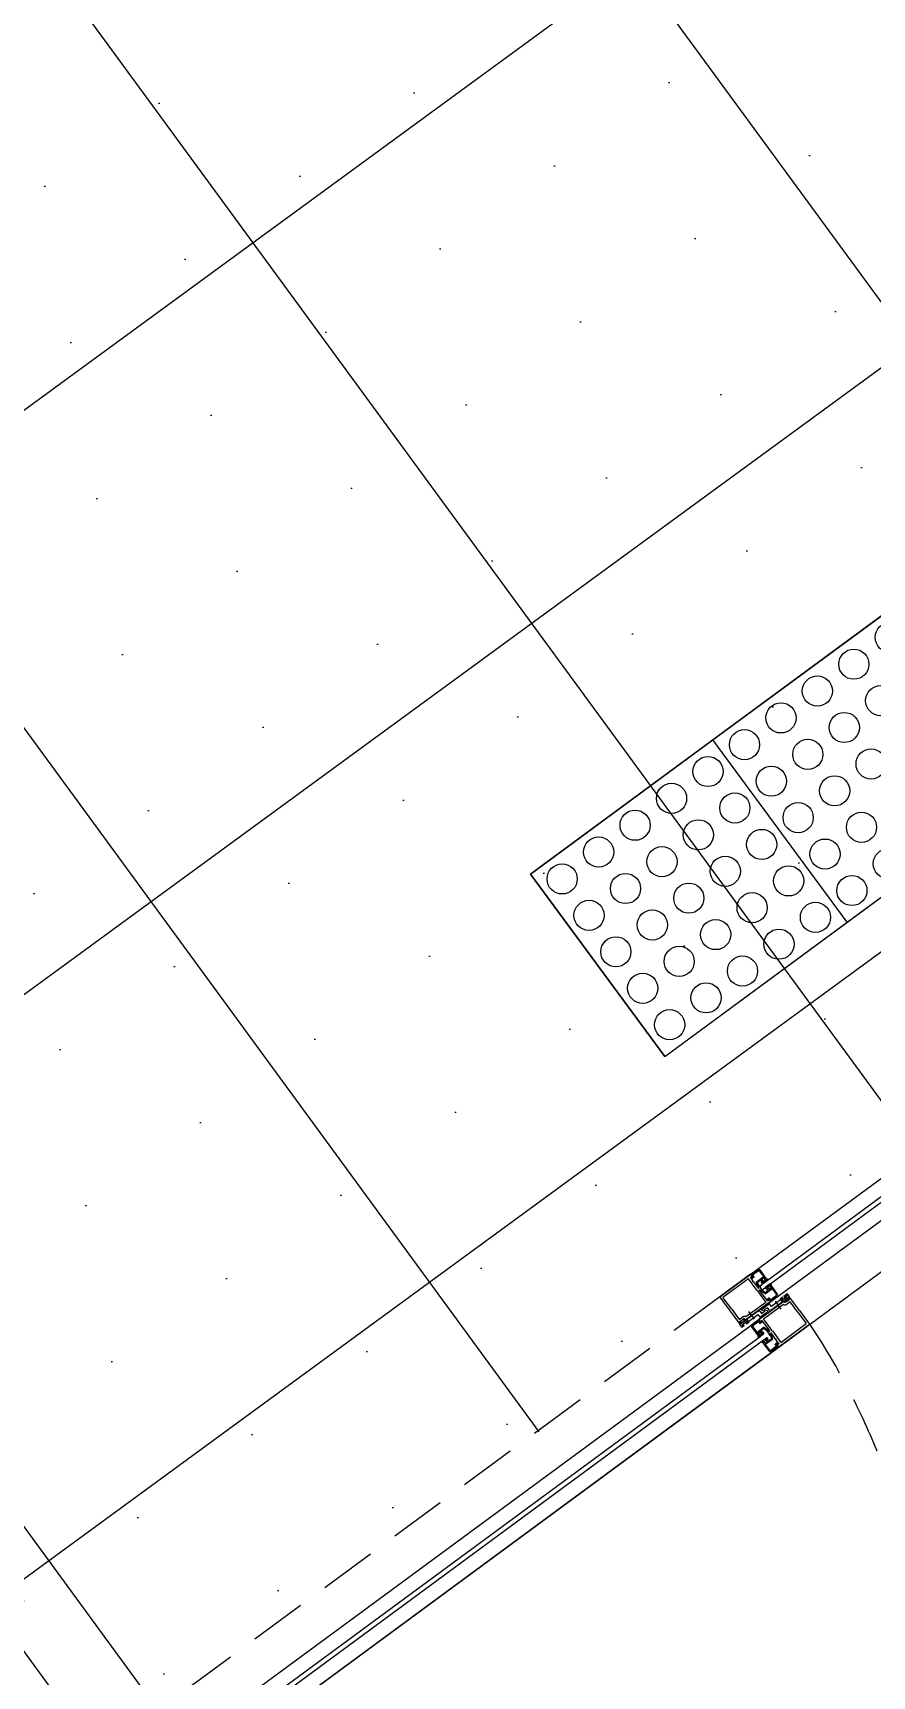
# Model space of a CAD drawing. Header units: millimetres. Extents: x 75184266 to 76346726, y -35850126 to -33679385.
# Drawn here: x 75332394 to 75333506, y -34597767 to -34595589 of the extents above; entities that cross this region are included whole.
import ezdxf

# ---------------------------------------------------------------- set-up
doc = ezdxf.new("R2010")
doc.units = ezdxf.units.MM
doc.header["$LTSCALE"] = 50
doc.header["$MEASUREMENT"] = 0
doc.linetypes.add('XR-지하3층$0$H', pattern=[1.3, 0.8, -0.5])
doc.linetypes.add('XR-지하3층$0$XR-지하3층$0$51A1코아(1층)-1$0$HID', pattern=[2.3, 1.5, -0.8])
doc.layers.add('XR-지하3층$0$XR-지하3층$0$AA-DWXM-DOOR', color=4, linetype='CONTINUOUS')
doc.layers.add('XR-지하3층$0$XR-지하3층$0$AA-XXXX-SYMB', color=7, linetype='CONTINUOUS')
doc.layers.add('XR-지하3층$0$XR-지하3층$0$DEFPOINT', color=142, linetype='CONTINUOUS', plot=False)
doc.layers.add('건축', color=8, linetype='CONTINUOUS', plot=False)

# ---------------------------------------------------------------- blocks, each defined once
blk = doc.blocks.new('XR-지하3층$0$XR-지하3층$0$점형블럭')
at = {"layer": 'XR-지하3층$0$XR-지하3층$0$AA-XXXX-SYMB', "color": 9, "ltscale": 5}
for p, q in [((300, 300), (0, 300)), ((0, 300), (0, 0)), ((300, 300), (300, 0)), ((300, 0), (0, 0))]:
    blk.add_line(p, q, dxfattribs=at)
at = {"layer": 'XR-지하3층$0$XR-지하3층$0$AA-XXXX-SYMB', "color": 9, "ltscale": 2}
for centre in [(30, 270), (90, 270), (150, 270), (210, 270), (270, 270), (30, 210), (90, 210), (150, 210), (210, 210), (270, 210), (30, 150), (90, 150), (150, 150), (210, 150), (270, 150), (30, 90), (90, 90), (150, 90), (210, 90), (270, 90), (30, 30), (90, 30), (150, 30), (210, 30), (270, 30)]:
    blk.add_circle(centre, 20, dxfattribs=at)
blk = doc.blocks.new('XR-지하3층$0$XR-지하3층$0$dsfdf')
at = {"layer": 'XR-지하3층$0$XR-지하3층$0$AA-DWXM-DOOR', "color": 8, "linetype": 'XR-지하3층$0$XR-지하3층$0$51A1코아(1층)-1$0$HID'}
blk.add_line((1185.4, 127.8), (1974.3, 708.8), dxfattribs=at)
at = {"layer": 'XR-지하3층$0$XR-지하3층$0$AA-DWXM-DOOR', "color": 8}
for p, q in [((415.1, -563.7), (2033.6, 628.2)), ((1922.3, 602.7), (1167.2, 46.6)), ((1948.9, 566.6), (1184.6, 3.7)), ((1933.8, 587.1), (1219.5, 61.1)), ((1937.4, 582.2), (1223.1, 56.1)), ((1185.4, 127.8), (415.7, -439)), ((1211.4, 91.2), (442.3, -475.2)), ((1156.1, 82.1), (427.3, -454.5)), ((1159.7, 77.2), (430.9, -459.5))]:
    blk.add_line(p, q, dxfattribs=at)
at = {"layer": 'XR-지하3층$0$XR-지하3층$0$AA-DWXM-DOOR'}
for p, q in [((1144.7, 97.8), (1185.4, 127.8)), ((1151.2, 98.9), (1184.9, 123.7)), ((1196.4, 108), (1184.9, 123.7)), ((1185.7, 127.8), (1211.6, 92.6)), ((1135.4, 88), (1144.1, 76.2)), ((1144.9, 96.8), (1135.8, 90.1)), ((1137, 88.1), (1142.2, 81)), ((1144.6, 95), (1137.2, 89.5)), ((1152.2, 87.6), (1143, 80.9)), ((1146.6, 94.9), (1144.6, 97.5)), ((1144.9, 94.9), (1146.5, 92.7)), ((1145.2, 96.8), (1147, 94.3)), ((1149.5, 94.7), (1146.8, 92.7)), ((1147, 94.3), (1147.7, 95.7)), ((1147.3, 94.9), (1148.3, 96.7)), ((1147.9, 95.8), (1149.3, 95.6)), ((1149, 96.8), (1152.3, 92.2)), ((1162.4, 83.8), (1151.2, 98.9)), ((1152.2, 87.6), (1158.2, 83.1)), ((1153.1, 92), (1152.5, 92.1)), ((1153.1, 92), (1153, 91.4)), ((1153.1, 91.2), (1159.3, 82.7)), ((1196.4, 108), (1206.3, 94.7)), ((1210.9, 90.9), (1196.5, 80.3)), ((1200.4, 87.2), (1200.5, 87)), ((1206.3, 94.7), (1200.9, 90.7)), ((1203.2, 88), (1203.6, 87.6)), ((1209.1, 93), (1203.4, 88.7)), ((1203.4, 85.3), (1206, 87.2)), ((1203.7, 88.7), (1209, 92.6)), ((1203.9, 88), (1203.7, 88.3)), ((1204.3, 87.9), (1205.1, 88.5)), ((1204.3, 87.5), (1204.9, 87.9)), ((1206, 87.7), (1205.5, 88.4)), ((1205.6, 87.8), (1205.7, 87.7)), ((1206.1, 84.1), (1212.3, 88.7)), ((1208.8, 91.2), (1209.6, 91.8)), ((1209.3, 90.1), (1208.8, 90.8)), ((1209.3, 90.6), (1209.4, 90.4)), ((1209.7, 92.2), (1209.4, 92.5)), ((1210, 91.7), (1209.4, 91.3)), ((1209.8, 92.8), (1210.1, 92.4)), ((1209.8, 90), (1211.9, 91.6)), ((1210.1, 90.3), (1211.4, 91.2)), ((1212, 86.6), (1213.2, 87.5)), ((1215, 87.9), (1212.4, 91.5)), ((1213.2, 87.8), (1212.6, 88.7)), ((1212.6, 85.8), (1215, 87.5)), ((1145.2, 80.9), (1143.8, 79.8)), ((1145.7, 77.9), (1143.8, 79.2)), ((1144, 79.6), (1146.8, 81.7)), ((1144, 79.3), (1146, 78)), ((1144, 74.7), (1144.1, 74.6)), ((1144.4, 76.2), (1144.2, 76.1)), ((1144.4, 76.2), (1145.7, 77.2)), ((1144.4, 76.2), (1145.7, 77.2)), ((1147.8, 77.4), (1144.8, 75.2)), ((1145.2, 80.9), (1146.7, 81.9)), ((1145.5, 74.3), (1151.4, 78.7)), ((1147.1, 81.6), (1147.8, 79.3)), ((1147.9, 79.5), (1147.3, 81.7)), ((1147.8, 77.4), (1150.8, 79.6)), ((1152.1, 86), (1148.3, 83.2)), ((1148.3, 82.9), (1150, 80.6)), ((1149.9, 80.3), (1148.6, 79.3)), ((1149, 67.9), (1148.9, 68)), ((1149.1, 69.4), (1155, 73.8)), ((1152.7, 70.7), (1149.7, 68.5)), ((1149.9, 80.3), (1150.1, 80.4)), ((1150.6, 67.8), (1150.4, 67.7)), ((1159.2, 55.8), (1150.5, 67.5)), ((1150.6, 67.8), (1151.9, 68.8)), ((1150.6, 67.8), (1151.9, 68.8)), ((1151.5, 80.2), (1151.6, 80.1)), ((1152.1, 86), (1155.6, 83.4)), ((1152.6, 68.6), (1153.2, 66.4)), ((1152.7, 70.7), (1155.7, 72.9)), ((1153.4, 66.5), (1152.7, 68.8)), ((1153.7, 66.4), (1156.5, 68.5)), ((1155.3, 67.2), (1153.8, 66.2)), ((1156.5, 68.8), (1154.5, 70.1)), ((1163.8, 71.8), (1154.6, 65.1)), ((1156.1, 71.9), (1154.8, 70.9)), ((1154.8, 70.2), (1156.7, 69)), ((1155.3, 67.2), (1156.7, 68.3)), ((1157.6, 82.5), (1155.6, 83.4)), ((1155.6, 82.7), (1157.5, 80.2)), ((1158.8, 82.1), (1156.1, 83.3)), ((1156.1, 71.9), (1156.3, 72)), ((1156.5, 73.5), (1156.4, 73.6)), ((1158.1, 69.6), (1156.4, 71.9)), ((1158.3, 80), (1157.7, 80.1)), ((1158.2, 82.6), (1158.1, 82.5)), ((1158.3, 80), (1158.2, 79.4)), ((1160.1, 76.6), (1158.2, 79.2)), ((1162.2, 72.3), (1158.4, 69.5)), ((1160.5, 79.8), (1160.9, 76.9)), ((1160.5, 78.6), (1160.8, 76.4)), ((1160.8, 79.1), (1160.7, 79.1)), ((1162.2, 72.3), (1160.8, 76.4)), ((1167.5, 71.7), (1161.2, 80.1)), ((1163.8, 71.8), (1161.3, 79)), ((1162.3, 82.9), (1162.4, 83.6)), ((1162.3, 82.9), (1162.9, 82.8)), ((1163.1, 82.7), (1174.2, 67.6)), ((1169.8, 67.3), (1167, 65.2)), ((1168.2, 71.5), (1167.6, 71.6)), ((1168.2, 71.5), (1168.2, 70.9)), ((1171.6, 66.1), (1168.2, 70.7)), ((1169.3, 65), (1171.3, 65.4)), ((1170.4, 65.4), (1170.6, 66.8)), ((1171.3, 61.7), (1205.6, 87)), ((1207.9, 76.6), (1173.6, 51.3)), ((1174.2, 67.6), (1200.5, 87)), ((1174.6, 62.3), (1185.3, 70.1)), ((1180.4, 63.1), (1184.3, 66)), ((1184.1, 62.5), (1185.8, 65.7)), ((1186, 69.1), (1184.3, 66)), ((1195.5, 69.4), (1184.8, 61.5)), ((1185.3, 70.1), (1186, 69.1)), ((1189.8, 68.6), (1185.8, 65.7)), ((1187.5, 71.7), (1188.4, 74.3)), ((1187.5, 71.7), (1189.8, 68.6)), ((1192.4, 86), (1200.2, 75.4)), ((1205.2, 82), (1192.9, 72.9)), ((1192.9, 72.9), (1195.5, 69.4)), ((1198.6, 65.5), (1201.9, 61)), ((1200.9, 66.6), (1198.8, 66.2)), ((1201.1, 67.2), (1199.2, 69.9)), ((1199.8, 66.2), (1199.6, 64.9)), ((1199.7, 69.5), (1208.8, 76.2)), ((1199.7, 69.2), (1201.5, 66.7)), ((1201.5, 66.7), (1199.9, 66.4)), ((1200.4, 64.4), (1203.1, 66.4)), ((1201.5, 68.9), (1203.2, 66.7)), ((1201.6, 69.2), (1209, 74.6)), ((1203.3, 85), (1205.3, 82.3)), ((1206, 81.3), (1203.3, 84.9)), ((1206.7, 82.9), (1206, 83.8)), ((1206.4, 81.2), (1208.8, 83)), ((1206.4, 59.8), (1215.6, 66.6)), ((1207, 82.9), (1208.2, 83.8)), ((1208.9, 83.4), (1208.6, 83.7)), ((1210.4, 74.4), (1215.7, 67.3)), ((1211, 75.9), (1219.6, 64.1)), ((1212.1, 85.8), (1211.9, 86.1)), ((1214.9, 64.4), (1216.3, 65.5)), ((1159.7, 57.2), (1154.5, 64.4)), ((1155.1, 43.7), (1157.8, 40.1)), ((1157.6, 45.9), (1155.2, 44.1)), ((1158.2, 45.1), (1156.9, 44.2)), ((1156.9, 43.9), (1157.6, 43)), ((1164.1, 47.5), (1157.9, 42.9)), ((1158, 45.8), (1158.2, 45.5)), ((1158.6, 48), (1164.3, 40.2)), ((1159.2, 40.7), (1173.6, 51.4)), ((1168.6, 62.4), (1161.2, 57)), ((1170.4, 62.2), (1161.3, 55.4)), ((1163.7, 50.4), (1161.3, 48.7)), ((1161.3, 48.2), (1161.5, 47.9)), ((1163.2, 48.7), (1162, 47.8)), ((1163.5, 48.7), (1164.1, 47.8)), ((1164.1, 44), (1164.6, 43.2)), ((1164.2, 50.4), (1166.8, 46.7)), ((1166.8, 46.3), (1164.2, 44.4)), ((1164.6, 43.8), (1164.4, 44)), ((1164.9, 49.7), (1177.2, 58.7)), ((1166.9, 46.7), (1164.9, 49.4)), ((1166.9, 46.7), (1164.9, 49.4)), ((1165.8, 43.7), (1165.1, 43.2)), ((1165.9, 44.1), (1165.3, 43.7)), ((1166.2, 43.7), (1166.5, 43.3)), ((1166.9, 43.6), (1166.6, 44)), ((1168.6, 62.7), (1167, 64.9)), ((1169.1, 48), (1167.8, 47.1)), ((1168.2, 47.4), (1182.6, 58)), ((1168.6, 64.9), (1170.2, 65.2)), ((1170.5, 62.4), (1168.6, 64.9)), ((1169, 64.4), (1171, 61.7)), ((1169.2, 56.2), (1177, 45.7)), ((1195.9, 64), (1169.6, 44.6)), ((1169.8, 44.5), (1169.6, 44.6)), ((1177.2, 58.7), (1174.6, 62.3)), ((1182.7, 59.9), (1180.4, 63.1)), ((1182.7, 59.9), (1181.7, 57.3)), ((1184.1, 62.5), (1184.8, 61.5)), ((1207, 48.9), (1195.9, 64)), ((1201.9, 60.2), (1202, 60.8)), ((1201.9, 60.2), (1202.5, 60.1)), ((1202.7, 60), (1208.9, 51.5)), ((1206.4, 59.8), (1208.9, 52.6)), ((1207.8, 48.7), (1207.2, 48.8)), ((1207.8, 48.7), (1207.7, 48.1)), ((1207.8, 47.9), (1218.9, 32.8)), ((1207.9, 59.3), (1211.7, 62.1)), ((1207.9, 59.3), (1209.4, 55.2)), ((1209.7, 51.8), (1209.3, 54.7)), ((1209.3, 52.5), (1209.5, 52.6)), ((1209.7, 53), (1209.4, 55.2)), ((1210, 55), (1211.9, 52.5)), ((1217.1, 40.4), (1210.8, 48.9)), ((1211.3, 49.5), (1214, 48.3)), ((1211.9, 51.7), (1211.9, 52.3)), ((1211.9, 51.7), (1212.5, 51.6)), ((1211.9, 49), (1212, 49.1)), ((1218, 44), (1211.9, 48.5)), ((1212, 62.1), (1213.7, 59.8)), ((1212.5, 49.1), (1214.5, 48.2)), ((1214.5, 48.9), (1212.6, 51.5)), ((1214.9, 64.4), (1213.4, 63.3)), ((1215.4, 61.4), (1213.4, 62.7)), ((1216.5, 65.2), (1213.6, 63.1)), ((1213.6, 58.2), (1213.7, 58.1)), ((1213.7, 62.8), (1215.6, 61.5)), ((1214, 59.7), (1213.8, 59.6)), ((1214, 59.7), (1215.4, 60.7)), ((1217.4, 60.9), (1214.5, 58.7)), ((1218, 45.6), (1214.5, 48.2)), ((1221, 62.2), (1215.1, 57.9)), ((1216.8, 65.1), (1217.4, 62.8)), ((1217.6, 63), (1216.9, 65.2)), ((1217.4, 60.9), (1220.4, 63.1)), ((1218, 44), (1227.2, 50.8)), ((1218, 45.6), (1221.8, 48.4)), ((1219.6, 63.8), (1218.2, 62.8)), ((1219.6, 63.8), (1218.2, 62.8)), ((1218.6, 51.4), (1218.5, 51.5)), ((1224.7, 57.3), (1218.8, 52.9)), ((1222.3, 54.2), (1219.4, 52.1)), ((1219.6, 63.8), (1219.8, 64)), ((1220.2, 51.3), (1220, 51.2)), ((1220.2, 51.3), (1221.6, 52.3)), ((1221.8, 48.7), (1220.2, 51)), ((1221.2, 63.7), (1221.3, 63.6)), ((1222.2, 52.1), (1222.9, 49.9)), ((1222.3, 54.2), (1225.3, 56.4)), ((1223, 50.1), (1222.4, 52.4)), ((1226.1, 52), (1223.3, 50)), ((1224.9, 50.7), (1223.5, 49.7)), ((1226.1, 52.4), (1224.1, 53.7)), ((1225.8, 55.4), (1224.4, 54.4)), ((1225.8, 55.4), (1224.4, 54.4)), ((1224.4, 53.7), (1226.3, 52.5)), ((1224.9, 50.7), (1226.4, 51.8)), ((1225.8, 55.4), (1225.9, 55.6)), ((1226.2, 57), (1226.1, 57.1)), ((1234.7, 43.6), (1226.1, 55.4)), ((1233.2, 43.5), (1227.9, 50.7)), ((1160.4, 41.6), (1158.2, 40)), ((1171.3, 21.8), (1158.6, 39)), ((1160, 41.4), (1158.8, 40.4)), ((1160.3, 38.8), (1160, 39.2)), ((1160.1, 39.9), (1160.7, 40.4)), ((1160.5, 39.4), (1160.7, 39.1)), ((1161.3, 40.4), (1160.6, 39.8)), ((1160.9, 41.1), (1160.7, 41.2)), ((1160.8, 41.6), (1161.4, 40.8)), ((1161, 38.7), (1166.8, 42.9)), ((1166.4, 42.9), (1161.2, 39)), ((1163.9, 37), (1169.2, 40.9)), ((1173.7, 23.6), (1163.9, 37)), ((1173.7, 23.6), (1185.2, 8)), ((1218.9, 32.8), (1185.2, 8)), ((1217, 39.6), (1217.1, 40.2)), ((1217, 39.6), (1217.6, 39.5)), ((1221.2, 34.8), (1217.8, 39.4)), ((1220.6, 36.9), (1223.4, 38.9)), ((1222.2, 35.8), (1220.8, 36)), ((1222.9, 36.7), (1221.9, 34.9)), ((1223.2, 37.3), (1222.4, 35.9)), ((1225, 34.8), (1223.2, 37.3)), ((1225.3, 36.7), (1223.6, 38.9)), ((1223.6, 36.8), (1225.5, 34.1)), ((1225.3, 34.8), (1234.4, 41.5)), ((1225.6, 36.6), (1232.9, 42.1)), ((1171.3, 21.8), (1184.6, 3.7)), ((1184.5, 3.9), (1184.6, 3.7))]:
    blk.add_line(p, q, dxfattribs=at)
for centre, radius, start, end in [((1185.5, 127.6), 0.204, 36.3686, 126.3686), ((1144.8, 97.6), 0.204, 126.3686, 216.3686), ((1146.9, 95.1), 0.408, 216.3686, 331.3686), ((1148.6, 96.5), 0.408, 36.3686, 151.3686), ((1152.5, 92.4), 0.258, 216.3686, 261.3686), ((1153.3, 91.4), 0.258, 171.3686, 216.3686), ((1202.4, 88.7), 2.55, 126.3686, 216.3686), ((1203.7, 88.3), 0.51, 126.3686, 216.3686), ((1204, 87.9), 0.51, 216.3686, 306.3686), ((1205.2, 87.5), 0.51, 36.3686, 126.3686), ((1205.3, 87.4), 0.51, 306.3686, 36.3686), ((1209.4, 92.5), 0.51, 36.3686, 126.3686), ((1209.7, 90.9), 0.51, 126.3686, 216.3686), ((1209.8, 90.7), 0.51, 216.3686, 306.3686), ((1209.7, 92.1), 0.51, 306.3686, 36.3686), ((1210.8, 92), 1.02, 306.3686, 36.3686), ((1156, 82.9), 0.413, 65.3686, 216.3686), ((1157.7, 80.3), 0.258, 216.3686, 261.3686), ((1158.5, 79.3), 0.258, 171.3686, 216.3686), ((1159, 82.5), 0.413, 245.3686, 36.3686), ((1160.4, 76.9), 0.413, 216.3686, 7.3686), ((1160.9, 79.9), 0.413, 36.3686, 187.3686), ((1162.2, 83.6), 0.258, 351.3686, 36.3686), ((1162.9, 82.6), 0.258, 36.3686, 81.3686), ((1167.7, 71.8), 0.258, 216.3686, 261.3686), ((1168.4, 70.8), 0.258, 171.3686, 216.3686), ((1171.2, 65.8), 0.408, 281.3686, 36.3686), ((1199, 69.8), 0.204, 36.3686, 126.3686), ((1199.4, 66.1), 0.408, 101.3686, 216.3686), ((1200.8, 67), 0.408, 281.3686, 36.3686), ((1203.1, 84.9), 0.204, 36.3686, 126.3686), ((1205.1, 82.1), 0.204, 306.3686, 36.3686), ((1164.8, 44.3), 0.51, 126.3686, 216.3686), ((1165, 44.1), 0.51, 216.3686, 306.3686), ((1165, 49.5), 0.204, 126.3686, 216.3686), ((1165, 49.5), 0.204, 126.3686, 216.3686), ((1166.2, 43.7), 0.51, 36.3686, 126.3686), ((1166.5, 43.3), 0.51, 306.3686, 36.3686), ((1167, 46.8), 0.204, 216.3686, 306.3686), ((1167, 46.8), 0.204, 216.3686, 306.3686), ((1169.3, 64.6), 0.408, 101.3686, 216.3686), ((1167.7, 43), 2.55, 306.3686, 36.3686), ((1171.2, 61.8), 0.204, 216.3686, 306.3686), ((1201.7, 60.8), 0.258, 351.3686, 36.3686), ((1202.5, 59.8), 0.258, 36.3686, 81.3686), ((1207.2, 49), 0.258, 216.3686, 261.3686), ((1208, 48), 0.258, 171.3686, 216.3686), ((1209.3, 51.7), 0.413, 216.3686, 7.3686), ((1209.7, 54.7), 0.413, 36.3686, 187.3686), ((1211.2, 49.2), 0.413, 65.3686, 216.3686), ((1211.7, 52.3), 0.258, 351.3686, 36.3686), ((1212.4, 51.3), 0.258, 36.3686, 81.3686), ((1214.2, 48.7), 0.413, 245.3686, 36.3686), ((1159.4, 39.6), 1.02, 126.3686, 216.3686), ((1160.4, 39.5), 0.51, 126.3686, 216.3686), ((1160.3, 40.9), 0.51, 36.3686, 126.3686), ((1160.7, 39.1), 0.51, 216.3686, 306.3686), ((1160.4, 40.8), 0.51, 306.3686, 36.3686), ((1216.9, 40.3), 0.258, 351.3686, 36.3686), ((1217.6, 39.3), 0.258, 36.3686, 81.3686), ((1221.5, 35.1), 0.408, 216.3686, 331.3686), ((1223.2, 36.5), 0.408, 36.3686, 151.3686), ((1225.4, 34), 0.204, 306.3686, 36.3686)]:
    blk.add_arc(centre, radius, start, end, dxfattribs=at)
at = {"layer": 'XR-지하3층$0$XR-지하3층$0$AA-DWXM-DOOR', "color": 8, "linetype": 'XR-지하3층$0$XR-지하3층$0$51A1코아(1층)-1$0$HID'}
blk.add_arc((1918.4, 598.6), 944.7, 219.0666, 308.4325, dxfattribs=at)
at = {"layer": 'XR-지하3층$0$XR-지하3층$0$AA-DWXM-DOOR'}
for centre, major_axis, start_param, end_param in [((1136.7, 88.9), (-1.08, 1.08), -0.150647, 1.42015), ((1137.8, 88.7), (0.721, 0.721), 1.42015, 2.990946), ((1144.7, 94.8), (-0.144, 0.144), 4.561742, 6.132539), ((1145, 96.7), (0.144, 0.144), 6.132539, 7.703335), ((1146.7, 92.8), (0.144, 0.144), 2.990946, 4.561742), ((1147.9, 95.6), (-0.144, 0.144), -0.936045, 0.285686), ((1149.2, 95.1), (-0.361, 0.361), 2.990946, 5.347141), ((1142.7, 81.3), (0.361, 0.361), 2.990946, 4.561742), ((1144, 79.5), (0.288, 0.288), 1.42015, 3.342206), ((1144.8, 75.3), (0.721, 0.721), 1.42015, 2.990946), ((1144.1, 79.4), (-0.144, 0.144), -0.150647, 1.781499), ((1144.2, 76.4), (0.144, 0.144), 2.990946, 4.561742), ((1144.9, 75.2), (0.721, 0.721), 2.990946, 4.561742), ((1145.5, 77.5), (-0.288, 0.288), 2.990946, 4.913002), ((1149, 75.7), (-2.52, 2.52), 0.197087, 0.309319), ((1145.9, 77.8), (-0.144, 0.144), 3.338679, 4.923091), ((1146.9, 81.6), (0.288, 0.288), 5.781279, 7.703335), ((1146.9, 81.5), (-0.144, 0.144), 4.200394, 6.132539), ((1148, 79.3), (0.144, 0.144), 2.629597, 4.214009), ((1148.3, 79.6), (0.288, 0.288), 2.639687, 4.561742), ((1149, 75.7), (-2.52, 2.52), -0.610612, -0.49838), ((1148.5, 83), (0.144, 0.144), 1.42015, 2.990946), ((1149.8, 80.5), (-0.144, 0.144), 2.990946, 4.561742), ((1150.7, 79.6), (-0.721, 0.721), 4.561742, 6.132539), ((1150.8, 79.5), (0.721, 0.721), 4.561742, 6.132539), ((1157.8, 82.9), (-0.361, 0.361), 1.926295, 2.990946), ((1158.1, 82.9), (0.216, 0.216), 4.561742, 6.429245), ((1212.1, 48.8), (0.216, 0.216), 1.42015, 3.287652), ((1212.3, 48.7), (0.361, 0.361), 0.355499, 1.42015), ((1219.4, 52.1), (-0.721, 0.721), -0.150647, 1.42015), ((1219.4, 52), (0.721, 0.721), 2.990946, 4.561742), ((1220.3, 51.2), (-0.144, 0.144), -0.150647, 1.42015), ((1221.8, 52), (-0.288, 0.288), 4.210483, 6.132539), ((1221.1, 55.9), (-2.52, 2.52), 2.530981, 2.643213), ((1221.7, 48.6), (-0.144, 0.144), 2.990946, 4.561743), ((1222.2, 52.3), (-0.144, 0.144), 4.200394, 5.784805), ((1223.2, 50), (-0.288, 0.288), 1.06889, 2.990946), ((1223.2, 50.1), (-0.144, 0.144), 1.058801, 2.990946), ((1224.3, 53.8), (0.144, 0.144), 1.767883, 3.352295), ((1221.1, 55.9), (2.52, 2.52), 4.909476, 5.021707), ((1224.6, 54.1), (-0.288, 0.288), -0.150647, 1.771409), ((1225.3, 56.5), (0.721, 0.721), 6.132539, 7.703335), ((1225.9, 55.3), (0.144, 0.144), 6.132539, 7.703335), ((1225.3, 56.4), (0.721, 0.721), 4.561742, 6.132539), ((1226, 52.2), (-0.144, 0.144), 2.990946, 4.923091), ((1226.1, 52.1), (-0.288, 0.288), 2.990946, 4.913002), ((1227.5, 50.4), (-0.361, 0.361), 4.561742, 6.132539), ((1233.5, 42.7), (1.08, 1.08), 4.561742, 6.132539), ((1220.9, 36.5), (-0.361, 0.361), -0.150647, 2.205548), ((1222.2, 36), (0.144, 0.144), 3.776344, 4.998075), ((1223.5, 38.8), (-0.144, 0.144), 4.561742, 6.132539), ((1225.2, 35), (0.144, 0.144), 2.990946, 4.561742), ((1225.4, 36.8), (0.144, 0.144), 2.990946, 4.561742), ((1232.3, 42.9), (0.721, 0.721), 4.561742, 6.132539)]:
    blk.add_ellipse(centre, major_axis=major_axis, ratio=1, start_param=start_param, end_param=end_param, dxfattribs=at)
at = {"layer": 'XR-지하3층$0$XR-지하3층$0$AA-DWXM-DOOR', "extrusion": (0, 0, -1)}
for centre, major_axis, start_param, end_param in [((1203.9, 88.5), (-0.216, 0.216), 4.863035, 6.433832), ((1204.1, 88.2), (-0.216, 0.216), 3.292239, 4.863035), ((1205.3, 88.2), (-0.216, 0.216), 0.150647, 1.721443), ((1205.8, 87.5), (-0.216, 0.216), 1.721443, 3.292239), ((1209, 91), (-0.216, 0.216), 4.863035, 6.433832), ((1209.2, 92.4), (0.216, 0.216), -1.42015, 0.150647), ((1209.6, 90.3), (-0.216, 0.216), 3.292239, 4.863035), ((1209.4, 92), (0.216, 0.216), 0.150647, 1.721443), ((1212.1, 91.4), (-0.216, 0.216), 0.150646, 1.721443), ((1212.4, 88.5), (-0.144, 0.144), 0.150647, 1.721443), ((1213.1, 87.6), (0.144, 0.144), 0.150647, 1.721443), ((1214.8, 87.8), (-0.216, 0.216), 1.721443, 3.292239), ((1149.7, 68.6), (-0.721, 0.721), 4.863036, 6.433832), ((1149.8, 68.5), (0.721, 0.721), 1.721443, 3.292239), ((1150.7, 67.6), (-0.144, 0.144), 4.863036, 6.433832), ((1152.2, 68.5), (-0.288, 0.288), 0.150647, 2.072702), ((1151.5, 72.4), (-2.52, 2.52), 3.639973, 3.752204), ((1152.5, 68.8), (-0.144, 0.144), 0.49838, 2.082792), ((1153.6, 66.5), (0.288, 0.288), 1.721443, 3.643499), ((1153.6, 66.6), (-0.144, 0.144), 3.292239, 5.224384), ((1151.5, 72.4), (2.52, 2.52), 1.261478, 1.37371), ((1154.6, 70.3), (0.144, 0.144), 2.93089, 4.515302), ((1155, 70.6), (0.288, 0.288), 2.94098, 4.863036), ((1155.6, 72.9), (0.721, 0.721), -1.42015, 0.150647), ((1156.3, 71.7), (-0.144, 0.144), 0.150647, 1.721443), ((1155.7, 72.9), (-0.721, 0.721), 1.721443, 3.292239), ((1156.4, 68.7), (-0.144, 0.144), 1.360094, 3.292239), ((1156.5, 68.6), (-0.288, 0.288), 1.370183, 3.292239), ((1158.3, 69.7), (0.144, 0.144), 1.721443, 3.292239), ((1161, 78.7), (0.361, 0.361), 3.798385, 4.863036), ((1161, 78.9), (0.216, 0.216), -1.42015, 0.447353), ((1170.1, 66.8), (0.361, 0.361), -1.42015, 0.936045), ((1170.2, 65.4), (-0.144, 0.144), 2.506841, 3.728572), ((1199.9, 69.3), (-0.144, 0.144), 4.863036, 6.433832), ((1200, 66.2), (0.144, 0.144), 4.077637, 5.299368), ((1201.7, 69), (-0.144, 0.144), 4.863036, 6.433832), ((1203, 66.6), (-0.144, 0.144), 1.721443, 3.292239), ((1203.6, 85.1), (-0.216, 0.216), 4.863036, 6.433832), ((1206.2, 84), (-0.144, 0.144), 4.863035, 6.433832), ((1206.2, 81.5), (-0.216, 0.216), 3.292239, 4.863035), ((1206.8, 83), (0.144, 0.144), 1.721443, 3.292239), ((1208.4, 83.5), (0.216, 0.216), -1.42015, 0.150647), ((1208.6, 83.2), (-0.216, 0.216), 1.721443, 3.292239), ((1209.8, 75), (1.08, 1.08), -1.42015, 0.150647), ((1209.6, 73.8), (0.721, 0.721), -1.42015, 0.150647), ((1212.2, 86.3), (0.216, 0.216), 3.292239, 4.863036), ((1212.4, 86), (0.216, 0.216), 1.721443, 3.292239), ((1215.3, 67), (0.361, 0.361), 0.150647, 1.721443), ((1216.5, 65.1), (0.288, 0.288), -1.42015, 0.501906), ((1154.9, 64.7), (0.361, 0.361), 3.292239, 4.863036), ((1155.4, 43.9), (-0.216, 0.216), 4.863036, 6.433832), ((1157.1, 44), (-0.144, 0.144), 4.863035, 6.433832), ((1157.8, 45.6), (0.216, 0.216), -1.42015, 0.150647), ((1158, 45.3), (0.216, 0.216), 0.150647, 1.721443), ((1160.4, 56.7), (1.08, 1.08), 1.721443, 3.292239), ((1160.6, 57.8), (0.721, 0.721), 1.721443, 3.292239), ((1161.5, 48.4), (-0.216, 0.216), 4.863036, 6.433832), ((1161.8, 48.1), (-0.216, 0.216), 3.292239, 4.863035), ((1163.3, 48.6), (-0.144, 0.144), 0.150647, 1.721443), ((1163.9, 50.2), (-0.216, 0.216), 0.150647, 1.721443), ((1164.3, 44.2), (0.216, 0.216), 3.292239, 4.863036), ((1164, 47.7), (-0.144, 0.144), 1.721443, 3.292239), ((1166, 43.5), (-0.216, 0.216), 0.150647, 1.721443), ((1166.6, 46.6), (-0.216, 0.216), 1.721443, 3.292239), ((1167.1, 65.1), (-0.144, 0.144), 4.863036, 6.433832), ((1168.4, 62.6), (0.144, 0.144), 0.150647, 1.721443), ((1170.3, 62.3), (-0.144, 0.144), 1.721443, 3.292239), ((1200.1, 64.8), (0.361, 0.361), 1.721443, 4.077637), ((1209.2, 52.7), (0.216, 0.216), 1.721443, 3.588945), ((1209.2, 53), (0.361, 0.361), 0.656792, 1.721443), ((1211.9, 61.9), (0.144, 0.144), -1.42015, 0.150647), ((1213.7, 63), (0.288, 0.288), 2.94098, 4.863036), ((1214.4, 58.8), (0.721, 0.721), 3.292239, 4.863036), ((1213.8, 63), (-0.144, 0.144), 4.501687, 6.433832), ((1213.9, 59.9), (-0.144, 0.144), 3.292239, 4.863035), ((1214.5, 58.7), (0.721, 0.721), 1.721443, 3.292239), ((1215.1, 61.1), (0.288, 0.288), -0.200613, 1.721443), ((1218.7, 59.2), (2.52, 2.52), 4.40307, 4.515302), ((1215.5, 61.3), (-0.144, 0.144), 1.360094, 2.944506), ((1216.6, 65), (-0.144, 0.144), 0.150647, 2.082792), ((1217.6, 62.9), (0.144, 0.144), 2.069176, 3.653588), ((1218, 63.1), (0.288, 0.288), 1.721443, 3.643499), ((1218.7, 59.2), (2.52, 2.52), -1.072417, -0.960185), ((1219.5, 64), (-0.144, 0.144), 1.721443, 3.292239), ((1220.4, 63.1), (-0.721, 0.721), 0.150647, 1.721443), ((1220.4, 63), (-0.721, 0.721), 1.721443, 3.292239), ((1157.7, 43.1), (0.144, 0.144), 1.721443, 3.292239), ((1158, 40.3), (0.216, 0.216), 1.721443, 3.292239), ((1160.6, 41.4), (-0.216, 0.216), 0.150647, 1.721443), ((1160.7, 39.6), (-0.216, 0.216), 4.863035, 6.433832), ((1161, 39.3), (-0.216, 0.216), 3.292239, 4.863035), ((1161.1, 40.6), (-0.216, 0.216), 1.721443, 3.292239), ((1164.9, 43.4), (0.216, 0.216), 1.721443, 3.292239), ((1166.2, 43.1), (-0.216, 0.216), 1.721443, 3.292239)]:
    blk.add_ellipse(centre, major_axis=major_axis, ratio=1, start_param=start_param, end_param=end_param, dxfattribs=at)
at = {"layer": 'XR-지하3층$0$XR-지하3층$0$DEFPOINT'}
blk.add_lwpolyline([(902.6, 292.1), (177.9, -241.6), (0, 0), (724.7, 533.7)], close=True, dxfattribs=at)
at = {"layer": 'XR-지하3층$0$XR-지하3층$0$AA-XXXX-SYMB', "extrusion": (0, 0, -1), "zscale": -1, "rotation": 143.631410486732}
for p in [(-483.1, 355.8), (-241.6, 177.9)]:
    blk.add_blockref('XR-지하3층$0$XR-지하3층$0$점형블럭', p, dxfattribs=at)

msp = doc.modelspace()

# ---------------------------------------------------------------- hatches: boundary and pattern name
at = {"layer": '건축', "ltscale": 100}
h = msp.add_hatch(dxfattribs=at)
h.set_pattern_fill('NET', color=256, scale=5000, angle=36.2507)
h.set_pattern_definition([(306.194, (75332587.2, -34593615.7), (504.387, 369.08), []), (36.194, (75332587.2, -34593615.7), (-369.08, 504.387), [])])
edge = h.paths.add_edge_path()
edge.add_line((75334412.2, -34596448.4), (75332423.4, -34593735.8))
edge.add_line((75332423.4, -34593735.8), (75330490.4, -34595153))
edge.add_line((75330490.4, -34595153), (75330853.2, -34595647.9))
edge.add_line((75330853.2, -34595647.9), (75327933.8, -34597788.3))
edge.add_line((75327933.8, -34597788.3), (75327383.9, -34597038.3))
edge.add_line((75327383.9, -34597038.3), (75326496.8, -34597688.6))
edge.add_line((75326496.8, -34597688.6), (75326990.5, -34598362.1))
edge.add_line((75326990.5, -34598362.1), (75326937.9, -34598400.6))
edge.add_line((75326937.9, -34598400.6), (75327883.7, -34599691.1))
edge.add_line((75327883.7, -34599691.1), (75331743.1, -34596861.6))
edge.add_line((75331743.1, -34596861.6), (75332486.1, -34597870.6))
edge.add_line((75332486.1, -34597870.6), (75334411.9, -34596448.6))
h = msp.add_hatch(dxfattribs=at)
h.set_pattern_fill('DOTS', color=256, scale=3000, angle=36)
h.set_pattern_definition([(36, (768208.44, -367432.78), (-34.3643916, 206.79555385), [0, -187.5])])
edge = h.paths.add_edge_path()
edge.add_line((75334412.2, -34596448.4), (75332423.4, -34593735.8))
edge.add_line((75332423.4, -34593735.8), (75330490.4, -34595153))
edge.add_line((75330490.4, -34595153), (75330853.2, -34595647.9))
edge.add_line((75330853.2, -34595647.9), (75327933.8, -34597788.3))
edge.add_line((75327933.8, -34597788.3), (75327383.9, -34597038.3))
edge.add_line((75327383.9, -34597038.3), (75326496.8, -34597688.6))
edge.add_line((75326496.8, -34597688.6), (75326990.5, -34598362.1))
edge.add_line((75326990.5, -34598362.1), (75326937.9, -34598400.6))
edge.add_line((75326937.9, -34598400.6), (75327952.2, -34599758.7))
edge.add_line((75327952.2, -34599758.7), (75331743.1, -34596861.6))
edge.add_line((75331743.1, -34596861.6), (75332486.1, -34597870.6))
edge.add_line((75332486.1, -34597870.6), (75334411.9, -34596448.6))

# ---------------------------------------------------------------- linework, layer by layer
at = {"layer": '건축'}
msp.add_line((75333484.3, -34599236.7), (75331799.2, -34596938.3), dxfattribs=at)
at = {"layer": '건축', "linetype": 'XR-지하3층$0$H', "ltscale": 50}
msp.add_lwpolyline([(75334007.8, -34609684), (75329993.1, -34604208.1), (75328864, -34605035.8), (75327714, -34603467.2), (75333484.3, -34599236.7), (75328541.4, -34592494.6), (75323920.3, -34595882.5), (75322851.7, -34596665.9), (75321630.7, -34595000.6), (75322699.3, -34594217.1), (75318052, -34587878.2), (75317084.2, -34588587.7), (75314772.3, -34585434.4), (75308385, -34590117.2)], dxfattribs=at)

# ---------------------------------------------------------------- block references
at = {"layer": '건축', "xscale": -1, "rotation": 72.73717914270141}
msp.add_blockref('XR-지하3층$0$XR-지하3층$0$dsfdf', (75333778.3, -34596170.1), dxfattribs=at)

doc.saveas('drawing.dxf')
